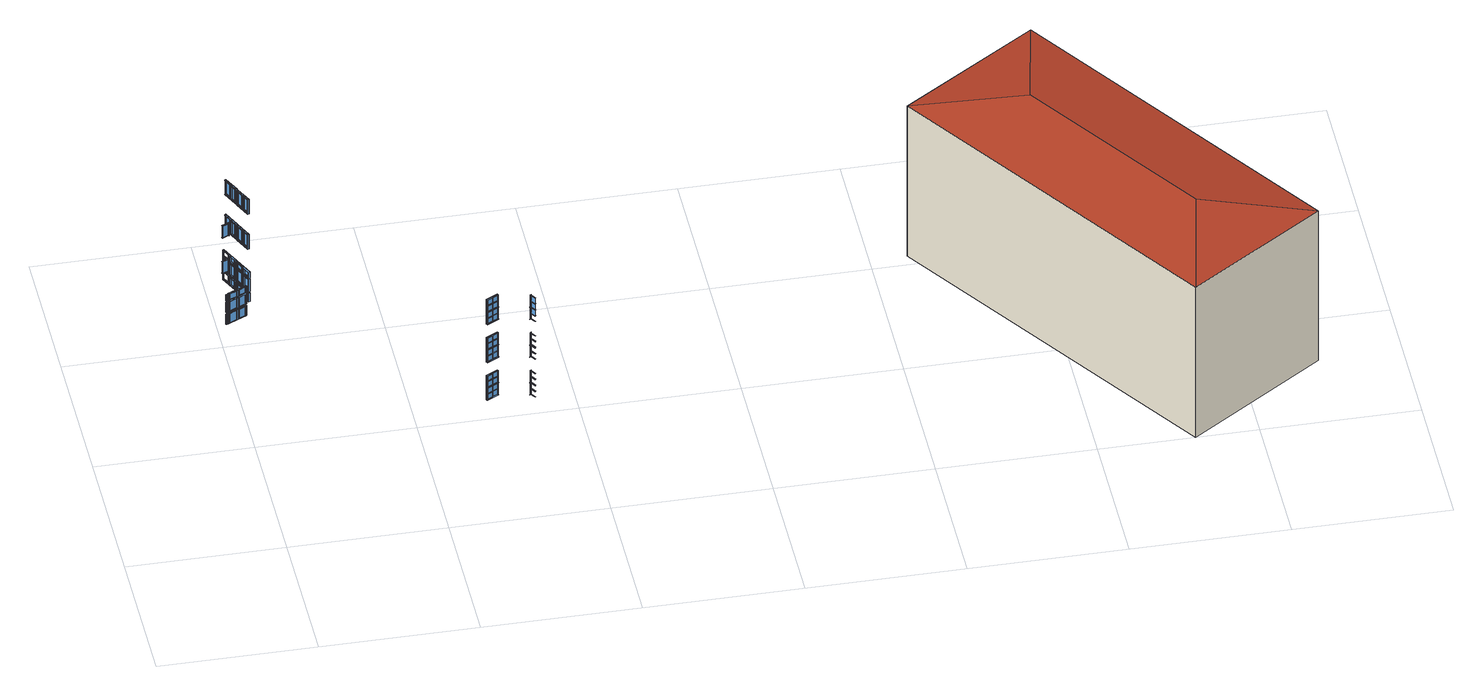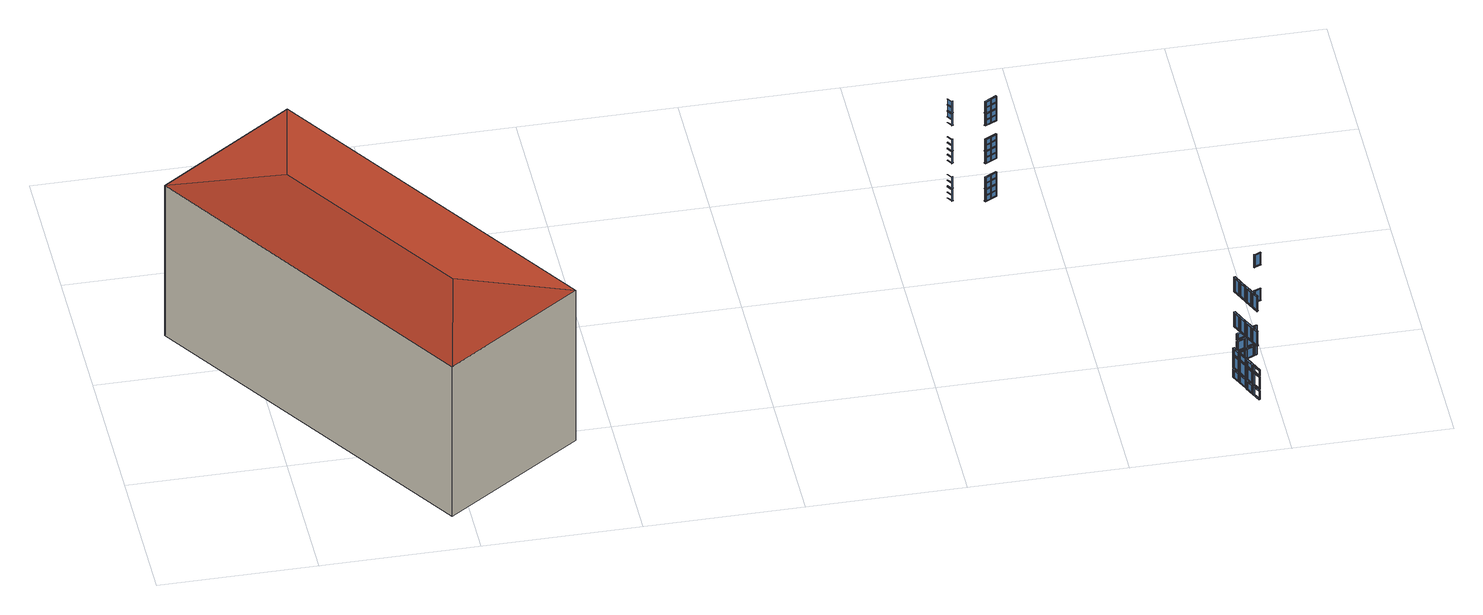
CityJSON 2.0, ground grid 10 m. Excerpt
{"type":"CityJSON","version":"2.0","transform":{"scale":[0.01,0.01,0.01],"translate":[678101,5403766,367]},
"CityObjects":{
"building1":{"type":"Building","attributes":{"dataAvailable":"Sufficient","measuredHeight":16.65},"geometry":[{"type":"MultiSurface","lod":"3","boundaries":[[[0,1,2,3]],[[4,5,6,7]],[[8,9,10,11]],[[12,13,14,15]],[[16,17,18,19]],[[20,21,22,23]],[[19,8,11,16],[24,25,2,1]],[[23,12,15,20],[26,27,6,5]],[[3,2,25,28]],[[7,6,27,29]],[[3,0,30,28]],[[7,4,31,29]],[[32,33,34,35],[3,0,30,28]],[[36,37,38,39],[7,4,31,29]],[[40,34,33,41]],[[42,32,35,43]],[[44,38,37,45]],[[46,36,39,47]],[[48,49,50,51]],[[52,53,54,55]],[[56,57,58,59]],[[60,61,62,63]],[[64,65,66,67]],[[68,69,70,71]],[[72,73,74,75]],[[76,77,78,79]],[[80,81,82,83]],[[19,18,9,8]],[[23,22,13,12]],[[84,85,86,87]],[[88,89,90,91]],[[92,93,94,95]],[[43,35,34,40]],[[47,39,38,44]],[[96,97,98,99]],[[100,101,102,103]],[[104,105,106,107]],[[108,109,110,111]],[[112,113,114,115]],[[116,117,118,119]],[[120,121,122,123]],[[124,125,126,127]],[[128,129,130,131]],[[132,133,134,135]],[[136,137,138,139]],[[107,106,140,141]],[[142,143,105,104]],[[111,110,144,145]],[[146,147,109,108]],[[115,114,148,149]],[[150,151,113,112]],[[142,104,107,141],[152,153,129,130]],[[146,108,111,145],[154,155,133,134]],[[150,112,115,149],[156,157,137,138]],[[131,130,152,158]],[[159,153,129,128]],[[135,134,154,160]],[[161,155,133,132]],[[139,138,156,162]],[[163,157,137,136]],[[158,159,128,131]],[[160,161,132,135]],[[162,163,136,139]],[[164,118,117,165],[159,128,131,158]],[[166,122,121,167],[161,132,135,160]],[[168,126,125,169],[163,136,139,162]],[[170,165,117,116]],[[119,118,164,171]],[[172,167,121,120]],[[123,122,166,173]],[[174,169,125,124]],[[127,126,168,175]],[[158,152,153,159]],[[160,154,155,161]],[[162,156,157,163]],[[140,143,142,141]],[[144,147,146,145]],[[148,151,150,149]],[[171,164,165,170]],[[173,166,167,172]],[[175,168,169,174]],[[176,84,87,177],[105,143,178,179,180,181,140,106]],[[181,178,143,140]],[[182,88,91,183],[109,147,184,185,186,187,144,110]],[[187,184,147,144]],[[188,92,95,189],[113,151,190,191,192,193,148,114]],[[193,190,151,148]],[[85,84,176,194]],[[89,88,182,195]],[[93,92,188,196]],[[197,177,87,86]],[[198,183,91,90]],[[199,189,95,94]],[[194,85,86,197],[200,201,202,170,116,119,171,203]],[[195,89,90,198],[204,205,206,172,120,123,173,207]],[[196,93,94,199],[208,209,210,174,124,127,175,211]],[[203,171,170,202]],[[207,173,172,206]],[[211,175,174,210]],[[178,181,212,213]],[[184,187,214,215]],[[190,193,216,217]],[[202,218,219,203]],[[206,220,221,207]],[[210,222,223,211]],[[224,225,226,227]],[[228,229,230,231]],[[232,233,234,235]],[[212,181,180,236]],[[237,179,178,213]],[[214,187,186,238]],[[239,185,184,215]],[[216,193,192,240]],[[241,191,190,217]],[[236,237,213,212],[242,243,226,225]],[[238,239,215,214],[244,245,230,229]],[[240,241,217,216],[246,247,234,233]],[[227,226,243,248]],[[231,230,245,249]],[[235,234,247,250]],[[219,218,251,252],[227,224,253,248]],[[221,220,254,255],[231,228,256,249]],[[223,222,257,258],[235,232,259,250]],[[227,224,253,248]],[[231,228,256,249]],[[235,232,259,250]],[[201,251,218,202]],[[205,254,220,206]],[[209,257,222,210]],[[203,219,252,200]],[[207,221,255,204]],[[211,223,258,208]],[[236,180,179,237]],[[238,186,185,239]],[[240,192,191,241]],[[200,252,251,201]],[[204,255,254,205]],[[208,258,257,209]],[[177,197,194,176]],[[183,198,195,182]],[[189,199,196,188]],[[260,261,262,263]],[[264,265,266,267]],[[268,269,270,271]],[[272,273,274,275]],[[276,277,278,279]],[[280,281,282,283]],[[284,285,286,287]],[[288,289,290,291]],[[292,293,294,295]],[[296,297,298,299]],[[300,301,302,303],[304,305,262,261,274,273,306,307]],[[308,309,310,311],[312,313,266,265,278,277,314,315]],[[316,317,318,319],[320,321,270,269,282,281,322,323]],[[273,262,305,306]],[[277,266,313,314]],[[281,270,321,322]],[[287,292,295,284],[324,325,326,327]],[[291,296,299,288],[328,329,330,331]],[[262,273,272,263]],[[266,277,276,267]],[[270,281,280,271]],[[285,294,332,333]],[[289,298,334,335]],[[336,337,338,339],[340,332,294,293,286,285,333,341]],[[342,343,344,345],[346,334,298,297,290,289,335,347]],[[306,305,348,349]],[[314,313,350,351]],[[322,321,352,353]],[[294,285,284,295]],[[298,289,288,299]],[[354,326,325,355]],[[356,330,329,357]],[[333,332,358,359]],[[335,334,360,361]],[[362,363,364,365]],[[366,367,368,369]],[[370,371,372,373]],[[374,303,302,375]],[[376,301,300,377]],[[378,311,310,379]],[[380,309,308,381]],[[382,319,318,383]],[[384,317,316,385]],[[386,327,326,354]],[[387,331,330,356]],[[354,386,388,355]],[[356,387,389,357]],[[390,391,392,393],[354,386,388,355]],[[394,395,396,397],[356,387,389,357]],[[398,307,306,349]],[[348,305,304,399]],[[400,315,314,351]],[[350,313,312,401]],[[402,323,322,353]],[[352,321,320,403]],[[404,405,406,407]],[[408,409,410,411]],[[412,413,414,415]],[[416,392,391,417]],[[418,390,393,419]],[[420,396,395,421]],[[422,394,397,423]],[[424,339,338,425]],[[426,345,344,427]],[[428,337,336,429]],[[430,343,342,431]],[[432,341,333,359]],[[358,332,340,433]],[[434,347,335,361]],[[360,334,346,435]],[[348,399,398,349],[405,406,436,437]],[[350,401,400,351],[409,410,438,439]],[[352,403,402,353],[413,414,440,441]],[[442,443,444,445]],[[446,447,448,449]],[[358,433,432,359],[443,444,450,451]],[[360,435,434,361],[447,448,452,453]],[[454,455,456,457]],[[458,459,460,461]],[[462,463,464,465]],[[466,467,468,469]],[[470,471,472,473]],[[474,475,476,477]],[[478,437,405,404]],[[407,406,436,479]],[[480,439,409,408]],[[411,410,438,481]],[[482,441,413,412]],[[415,414,440,483]],[[399,304,307,398]],[[401,312,315,400]],[[403,320,323,402]],[[417,391,390,418]],[[421,395,394,422]],[[457,466,469,454]],[[377,376,375,374],[484,485,454,469,486,487,466,457]],[[461,470,473,458]],[[381,380,379,378],[488,489,458,473,490,491,470,461]],[[465,474,477,462]],[[385,384,383,382],[492,493,462,477,494,495,474,465]],[[433,340,341,432]],[[435,346,347,434]],[[445,444,450,496]],[[449,448,452,497]],[[498,451,443,442]],[[499,453,447,446]],[[500,501,502,503]],[[504,505,506,507]],[[418,500,503,417]],[[422,504,507,421]],[[429,428,425,424],[419,416,417,503,508,509,500,418]],[[431,430,427,426],[423,420,421,507,510,511,504,422]],[[467,512,513,468],[407,479,478,404]],[[471,514,515,472],[411,481,480,408]],[[475,516,517,476],[415,483,482,412]],[[404,407,479,478]],[[408,411,481,480]],[[412,415,483,482]],[[518,519,520,521]],[[522,523,524,525]],[[526,527,528,529]],[[479,436,437,478]],[[481,438,439,480]],[[483,440,441,482]],[[530,531,532,533]],[[534,535,536,537]],[[442,445,496,498]],[[446,449,497,499]],[[496,450,451,498]],[[497,452,453,499]],[[469,468,513,486]],[[487,512,467,466]],[[473,472,515,490]],[[491,514,471,470]],[[477,476,517,494]],[[495,516,475,474]],[[501,538,539,502],[445,496,498,442]],[[505,540,541,506],[449,497,499,446]],[[301,376,375,302]],[[309,380,379,310]],[[317,384,383,318]],[[503,502,539,508]],[[509,538,501,500]],[[507,506,541,510]],[[511,540,505,504]],[[337,428,425,338]],[[343,430,427,344]],[[542,543,544,545]],[[546,547,548,549]],[[550,551,552,553]],[[554,555,556,557]],[[558,559,560,561]],[[521,520,562,563]],[[564,565,519,518]],[[525,524,566,567]],[[568,569,523,522]],[[529,528,570,571]],[[572,573,527,526]],[[533,532,574,575]],[[576,577,531,530]],[[537,536,578,579]],[[580,581,535,534]],[[486,513,512,487]],[[490,515,514,491]],[[494,517,516,495]],[[518,521,563,564],[582,583,584,585]],[[522,525,567,568],[586,587,588,589]],[[526,529,571,572],[590,591,592,593]],[[530,533,575,576],[594,595,596,597]],[[534,537,579,580],[598,599,600,601]],[[508,539,538,509]],[[510,541,540,511]],[[557,602,603,554],[604,605,574,532,531,577,606,607]],[[561,608,609,558],[610,611,578,536,535,581,612,613]],[[577,574,605,606]],[[581,578,611,612]],[[565,562,614,615]],[[569,566,616,617]],[[573,570,618,619]],[[545,620,621,542],[622,614,562,520,519,565,615,623]],[[549,624,625,546],[626,616,566,524,523,569,617,627]],[[553,628,629,550],[630,618,570,528,527,573,619,631]],[[574,577,576,575]],[[578,581,580,579]],[[632,633,634,635]],[[636,637,638,639]],[[640,641,642,643]],[[644,584,583,645]],[[646,588,587,647]],[[648,592,591,649]],[[650,596,595,651]],[[652,600,599,653]],[[562,565,564,563]],[[566,569,568,567]],[[570,573,572,571]],[[654,655,656,657]],[[658,659,660,661]],[[606,605,662,663]],[[612,611,664,665]],[[615,614,666,667]],[[617,616,668,669]],[[619,618,670,671]],[[644,672,673,645]],[[646,674,675,647]],[[648,676,677,649]],[[678,679,634,633],[644,672,673,645]],[[680,681,638,637],[646,674,675,647]],[[682,683,642,641],[648,676,677,649]],[[650,684,685,651]],[[652,686,687,653]],[[684,597,596,650]],[[686,601,600,652]],[[688,689,656,655],[650,684,685,651]],[[690,691,660,659],[652,686,687,653]],[[672,585,584,644]],[[674,589,588,646]],[[676,593,592,648]],[[635,634,679,692]],[[639,638,681,693]],[[643,642,683,694]],[[695,678,633,632]],[[696,680,637,636]],[[697,682,641,640]],[[657,656,689,698]],[[699,688,655,654]],[[661,660,691,700]],[[701,690,659,658]],[[555,554,603,702]],[[703,602,557,556]],[[559,558,609,704]],[[705,608,561,560]],[[706,607,606,663]],[[707,613,612,665]],[[662,605,604,708]],[[664,611,610,709]],[[543,542,621,710]],[[711,620,545,544]],[[547,546,625,712]],[[713,624,549,548]],[[551,550,629,714]],[[715,628,553,552]],[[666,614,622,716]],[[668,616,626,717]],[[670,618,630,718]],[[719,623,615,667]],[[720,627,617,669]],[[721,631,619,671]],[[722,723,724,725]],[[726,727,728,729]],[[662,708,706,663],[723,724,730,731]],[[664,709,707,665],[727,728,732,733]],[[734,735,736,737]],[[738,739,740,741]],[[742,743,744,745]],[[666,716,719,667],[735,736,746,747]],[[668,717,720,669],[739,740,748,749]],[[670,718,721,671],[743,744,750,751]],[[698,689,688,699]],[[700,691,690,701]],[[708,604,607,706]],[[709,610,613,707]],[[692,679,678,695]],[[693,681,680,696]],[[694,683,682,697]],[[752,731,723,722]],[[753,733,727,726]],[[725,724,730,754]],[[729,728,732,755]],[[756,757,758,759]],[[760,761,762,763]],[[764,765,766,767]],[[768,769,770,771]],[[772,773,774,775]],[[776,747,735,734]],[[737,736,746,777]],[[778,749,739,738]],[[741,740,748,779]],[[780,751,743,742]],[[745,744,750,781]],[[716,622,623,719]],[[717,626,627,720]],[[718,630,631,721]],[[699,756,759,698]],[[701,760,763,700]],[[556,703,702,555],[654,657,698,759,782,783,756,699]],[[560,705,704,559],[658,661,700,763,784,785,760,701]],[[695,764,767,692]],[[544,711,710,543],[632,635,692,767,786,787,764,695]],[[696,768,771,693]],[[548,713,712,547],[636,639,693,771,788,789,768,696]],[[697,772,775,694]],[[552,715,714,551],[640,643,694,775,790,791,772,697]],[[757,792,793,758],[725,754,752,722]],[[761,794,795,762],[729,755,753,726]],[[722,725,754,752]],[[726,729,755,753]],[[754,730,731,752]],[[755,732,733,753]],[[734,737,777,776]],[[738,741,779,778]],[[742,745,781,780]],[[765,796,797,766],[737,777,776,734]],[[769,798,799,770],[741,779,778,738]],[[773,800,801,774],[745,781,780,742]],[[759,758,793,782]],[[783,792,757,756]],[[763,762,795,784]],[[785,794,761,760]],[[777,746,747,776]],[[779,748,749,778]],[[781,750,751,780]],[[602,703,702,603]],[[608,705,704,609]],[[787,796,765,764]],[[789,798,769,768]],[[791,800,773,772]],[[767,766,797,786]],[[771,770,799,788]],[[775,774,801,790]],[[620,711,710,621]],[[624,713,712,625]],[[628,715,714,629]],[[782,793,792,783]],[[784,795,794,785]],[[786,797,796,787]],[[788,799,798,789]],[[790,801,800,791]]],"semantics":{"surfaces":[{"type":"Window","frameKlumMaterialClass":"Wood","frameKlumMaterialIndex":"L101","frameMaterialUncertainty":"0.5","paneMaterialClass":"Glass","_cityeditor_layer":"Unclassified.LoD3"},{"type":"Window","frameKlumMaterialClass":"Wood","frameKlumMaterialIndex":"L001","paneMaterialClass":"Glass"},{"type":"Window","frameKlumMaterialClass":"Wood","frameKlumMaterialIndex":"L101","frameMaterialUncertainty":"0.5","paneMaterialClass":"Glass"}],"values":[0,0,0,0,0,0,0,0,0,0,0,0,0,0,0,0,0,0,1,1,1,1,1,1,1,1,1,0,0,1,1,1,0,0,0,0,1,1,1,1,1,1,1,1,1,1,1,1,1,1,1,1,1,1,1,1,1,1,1,1,1,1,1,1,1,1,1,1,1,1,1,1,1,1,1,1,1,1,1,1,1,1,1,1,1,1,1,1,1,1,1,1,1,1,1,1,1,1,1,1,1,1,1,1,1,1,1,1,1,1,1,1,1,1,1,1,1,1,1,1,1,1,1,1,1,1,1,1,1,1,1,1,1,1,1,1,1,1,1,1,1,1,1,1,1,1,1,2,2,2,2,1,1,1,1,1,1,2,2,1,1,1,2,2,2,2,1,1,1,2,2,2,2,2,2,1,1,1,1,1,1,1,1,1,2,2,2,2,2,2,1,1,1,1,1,1,1,1,1,2,2,2,2,2,2,2,2,2,2,2,2,1,1,1,2,2,2,2,1,1,1,1,1,1,1,1,1,1,1,1,1,1,1,2,2,1,1,1,1,1,1,2,2,2,2,2,2,2,2,2,2,2,2,1,1,1,1,1,1,1,1,1,1,1,1,2,2,2,2,2,2,1,1,1,1,1,1,2,2,1,1,1,2,2,2,2,2,2,1,1,1,2,2,1,1,1,1,1,1,2,2,2,2,1,1,1,1,1,1,2,2,2,2,2,2,2,2,1,1,1,1,1,1,2,2,1,1,1,1,1,1,2,2,1,1,1,2,2,2,2,1,1,1,1,1,1,1,1,1,2,2,2,2,2,2,1,1,1,1,1,1,1,1,1,2,2,2,2,2,2,2,2,2,2,2,2,1,1,1,1,1,1,1,1,1,1,1,1,2,2,2,2,1,1,1,1,1,1,2,2,2,2,1,1,1,2,2,2,2,2,2,1,1,1,1,1,1,1,1,1,1,1,1,2,2,2,2,1,1,1,1,1,1,2,2,2,2,2,2,1,1,1,1,1,1,2,2,2,2,1,1,1,2,2,1,1,1,1,1,1,1,1,1,2,2,1,1,1]}}]},
"building2":{"type":"Building","attributes":{"measuredHeight":15.88},"geometry":[{"type":"MultiSurface","lod":"3","boundaries":[[[802,803,804,805,806]],[[807,808,802,806,809]],[[810,811,812,813,814]],[[815,816,810,814,817]],[[818,819,820,821,822]],[[823,824,818,822,825]],[[808,807,826,827]],[[803,802,828,829]],[[816,815,830,831]],[[811,810,832,833]],[[824,823,834,835]],[[819,818,836,837]],[[838,839,840,841]],[[842,843,844,845]],[[846,847,848,849]],[[850,851,852,853]],[[854,855,856,857]],[[858,859,860,861]],[[862,863,864,865]],[[866,867,868,869]],[[870,871,872,873]],[[874,875,876,877]],[[878,879,880,881]],[[882,883,884,885]],[[851,840,886,887]],[[843,848,888,889]],[[867,856,890,891]],[[859,864,892,893]],[[883,872,894,895]],[[875,880,896,897]],[[888,848,847,898]],[[886,840,839,899]],[[900,844,843,889]],[[901,852,851,887]],[[892,864,863,902]],[[890,856,855,903]],[[904,860,859,893]],[[905,868,867,891]],[[896,880,879,906]],[[894,872,871,907]],[[908,876,875,897]],[[909,884,883,895]],[[841,840,910,911]],[[849,848,912,913]],[[853,852,914,915]],[[845,844,916,917]],[[857,856,918,919]],[[865,864,920,921]],[[869,868,922,923]],[[861,860,924,925]],[[873,872,926,927]],[[881,880,928,929]],[[885,884,930,931]],[[877,876,932,933]],[[934,935,839,838]],[[936,937,843,842]],[[938,939,847,846]],[[940,941,851,850]],[[942,943,855,854]],[[944,945,859,858]],[[946,947,863,862]],[[948,949,867,866]],[[950,951,871,870]],[[952,953,875,874]],[[954,955,879,878]],[[956,957,883,882]],[[852,851,941,914]],[[840,839,935,910]],[[844,843,937,916]],[[843,848,912,937]],[[848,847,939,912]],[[851,840,910,941]],[[868,867,949,922]],[[856,855,943,918]],[[860,859,945,924]],[[859,864,920,945]],[[864,863,947,920]],[[867,856,918,949]],[[884,883,957,930]],[[872,871,951,926]],[[876,875,953,932]],[[875,880,928,953]],[[880,879,955,928]],[[883,872,926,957]],[[958,914,852,901]],[[959,910,840,886]],[[960,916,844,900]],[[961,912,848,888]],[[899,839,935,962]],[[889,843,937,963]],[[887,851,941,964]],[[898,847,939,965]],[[966,922,868,905]],[[967,918,856,890]],[[968,924,860,904]],[[969,920,864,892]],[[903,855,943,970]],[[893,859,945,971]],[[891,867,949,972]],[[902,863,947,973]],[[974,930,884,909]],[[975,926,872,894]],[[976,932,876,908]],[[977,928,880,896]],[[907,871,951,978]],[[897,875,953,979]],[[895,883,957,980]],[[906,879,955,981]],[[917,916,937,936]],[[913,912,939,938]],[[915,914,941,940]],[[911,910,935,934]],[[925,924,945,944]],[[921,920,947,946]],[[923,922,949,948]],[[919,918,943,942]],[[933,932,953,952]],[[929,928,955,954]],[[931,930,957,956]],[[927,926,951,950]],[[806,805,982,983],[846,849,913,938],[917,936,842,845],[984,985,986,987],[988,989,990,991]],[[809,806,983,992],[838,841,911,934],[915,940,850,853],[993,994,995,996],[997,998,999,1000]],[[814,813,1001,1002],[862,865,921,946],[925,944,858,861],[1003,1004,1005,1006],[1007,1008,1009,1010]],[[817,814,1002,1011],[854,857,919,942],[923,948,866,869],[1012,1013,1014,1015],[1016,1017,1018,1019]],[[822,821,1020,1021],[878,881,929,954],[933,952,874,877],[1022,1023,1024,1025],[1026,1027,1028,1029]],[[825,822,1021,1030],[870,873,927,950],[931,956,882,885],[1031,1032,1033,1034],[1035,1036,1037,1038]],[[964,941,914,958]],[[962,935,910,959]],[[963,937,916,960]],[[965,939,912,961]],[[972,949,922,966]],[[970,943,918,967]],[[971,945,924,968]],[[973,947,920,969]],[[980,957,930,974]],[[978,951,926,975]],[[979,953,932,976]],[[981,955,928,977]],[[935,1039,1040,910]],[[1041,1042,937,912]],[[914,941,1043,1044]],[[1040,1043,941,910]],[[804,1045,982,805]],[[916,937,1042,1046]],[[802,1047,983,806]],[[1048,807,809,992]],[[939,1049,1041,912]],[[943,1050,1051,918]],[[1052,1053,945,920]],[[922,949,1054,1055]],[[1051,1054,949,918]],[[812,1056,1001,813]],[[924,945,1053,1057]],[[810,1058,1002,814]],[[1059,815,817,1011]],[[947,1060,1052,920]],[[951,1061,1062,926]],[[1063,1064,953,928]],[[930,957,1065,1066]],[[1062,1065,957,926]],[[820,1067,1020,821]],[[932,953,1064,1068]],[[818,1069,1021,822]],[[1070,823,825,1030]],[[955,1071,1063,928]],[[935,1039,1072,962]],[[941,1043,1073,964]],[[1044,914,958,1074]],[[937,1042,1075,963]],[[1046,916,960,1076]],[[939,1049,1077,965]],[[1041,912,961,1078]],[[1040,910,959,1079]],[[943,1050,1080,970]],[[949,1054,1081,972]],[[1055,922,966,1082]],[[945,1053,1083,971]],[[1057,924,968,1084]],[[947,1060,1085,973]],[[1052,920,969,1086]],[[1051,918,967,1087]],[[951,1061,1088,978]],[[957,1065,1089,980]],[[1066,930,974,1090]],[[953,1064,1091,979]],[[1068,932,976,1092]],[[955,1071,1093,981]],[[1063,928,977,1094]],[[1062,926,975,1095]],[[995,1043,1044,996]],[[997,1039,1040,998]],[[988,1049,1041,989]],[[986,1042,1046,987]],[[1014,1054,1055,1015]],[[1016,1050,1051,1017]],[[1007,1060,1052,1008]],[[1005,1053,1057,1006]],[[1033,1065,1066,1034]],[[1035,1061,1062,1036]],[[1026,1071,1063,1027]],[[1024,1064,1068,1025]],[[804,803,900,889,888,898,965,1077,1096,1097,1098,1099,1100,1045]],[[802,808,901,887,886,899,962,1072,1101,1102,1103,1104,1105,1047]],[[812,811,904,893,892,902,973,1085,1106,1107,1108,1109,1110,1056]],[[810,816,905,891,890,903,970,1080,1111,1112,1113,1114,1115,1058]],[[820,819,908,897,896,906,981,1093,1116,1117,1118,1119,1120,1067]],[[818,824,909,895,894,907,978,1088,1121,1122,1123,1124,1125,1069]],[[1103,1102,1079,959,886,887,964,1073]],[[1098,1097,1078,961,888,889,963,1075]],[[1113,1112,1087,967,890,891,972,1081]],[[1108,1107,1086,969,892,893,971,1083]],[[1123,1122,1095,975,894,895,980,1089]],[[1118,1117,1094,977,896,897,979,1091]],[[965,961,1078,1077]],[[962,959,1079,1072]],[[1076,1075,963,960]],[[1074,1073,964,958]],[[973,969,1086,1085]],[[970,967,1087,1080]],[[1084,1083,971,968]],[[1082,1081,972,966]],[[981,977,1094,1093]],[[978,975,1095,1088]],[[1092,1091,979,976]],[[1090,1089,980,974]],[[827,808,901,958,1074,1104,1105,1126]],[[829,803,900,960,1076,1099,1100,1127]],[[831,816,905,966,1082,1114,1115,1128]],[[833,811,904,968,1084,1109,1110,1129]],[[835,824,909,974,1090,1124,1125,1130]],[[837,819,908,976,1092,1119,1120,1131]],[[807,826,1132,1048]],[[802,828,1133,1047]],[[815,830,1134,1059]],[[810,832,1135,1058]],[[823,834,1136,1070]],[[818,836,1137,1069]],[[1079,1040,1039,1072]],[[1074,1044,1043,1073]],[[1076,1046,1042,1075]],[[1078,1041,1049,1077]],[[1087,1051,1050,1080]],[[1082,1055,1054,1081]],[[1084,1057,1053,1083]],[[1086,1052,1060,1085]],[[1095,1062,1061,1088]],[[1090,1066,1065,1089]],[[1092,1068,1064,1091]],[[1094,1063,1071,1093]],[[826,827,1126,1132]],[[828,829,1127,1133]],[[830,831,1128,1134]],[[832,833,1129,1135]],[[834,835,1130,1136]],[[836,837,1131,1137]],[[994,1138,1043,995]],[[1000,1139,1039,997]],[[991,1140,1049,988]],[[985,1141,1042,986]],[[1013,1142,1054,1014]],[[1019,1143,1050,1016]],[[1010,1144,1060,1007]],[[1004,1145,1053,1005]],[[1032,1146,1065,1033]],[[1038,1147,1061,1035]],[[1029,1148,1071,1026]],[[1023,1149,1064,1024]],[[998,1040,1150,999]],[[996,1044,1151,993]],[[987,1046,1152,984]],[[989,1041,1153,990]],[[1017,1051,1154,1018]],[[1015,1055,1155,1012]],[[1006,1057,1156,1003]],[[1008,1052,1157,1009]],[[1036,1062,1158,1037]],[[1034,1066,1159,1031]],[[1025,1068,1160,1022]],[[1027,1063,1161,1028]],[[1139,1150,1040,1039]],[[1150,1138,1043,1040]],[[1153,1141,1042,1041]],[[1140,1153,1041,1049]],[[1141,1152,1046,1042]],[[1138,1151,1044,1043]],[[1143,1154,1051,1050]],[[1154,1142,1054,1051]],[[1157,1145,1053,1052]],[[1144,1157,1052,1060]],[[1145,1156,1057,1053]],[[1142,1155,1055,1054]],[[1147,1158,1062,1061]],[[1158,1146,1065,1062]],[[1161,1149,1064,1063]],[[1148,1161,1063,1071]],[[1149,1160,1068,1064]],[[1146,1159,1066,1065]],[[1104,1151,1044,1074]],[[1073,1043,1138,1103]],[[1072,1039,1139,1101]],[[1102,1150,1040,1079]],[[1077,1049,1140,1096]],[[1075,1042,1141,1098]],[[1097,1153,1041,1078]],[[1099,1152,1046,1076]],[[1114,1155,1055,1082]],[[1081,1054,1142,1113]],[[1080,1050,1143,1111]],[[1112,1154,1051,1087]],[[1085,1060,1144,1106]],[[1083,1053,1145,1108]],[[1107,1157,1052,1086]],[[1109,1156,1057,1084]],[[1124,1159,1066,1090]],[[1089,1065,1146,1123]],[[1088,1061,1147,1121]],[[1122,1158,1062,1095]],[[1093,1071,1148,1116]],[[1091,1064,1149,1118]],[[1117,1161,1063,1094]],[[1119,1160,1068,1092]],[[993,1151,1138,994]],[[999,1150,1139,1000]],[[990,1153,1140,991]],[[984,1152,1141,985]],[[1012,1155,1142,1013]],[[1018,1154,1143,1019]],[[1009,1157,1144,1010]],[[1003,1156,1145,1004]],[[1031,1159,1146,1032]],[[1037,1158,1147,1038]],[[1028,1161,1148,1029]],[[1022,1160,1149,1023]],[[1101,1139,1150,1102]],[[1150,1138,1103,1102]],[[1103,1138,1151,1104]],[[1098,1141,1152,1099]],[[1096,1140,1153,1097]],[[1153,1141,1098,1097]],[[1111,1143,1154,1112]],[[1154,1142,1113,1112]],[[1113,1142,1155,1114]],[[1108,1145,1156,1109]],[[1106,1144,1157,1107]],[[1157,1145,1108,1107]],[[1121,1147,1158,1122]],[[1158,1146,1123,1122]],[[1123,1146,1159,1124]],[[1118,1149,1160,1119]],[[1116,1148,1161,1117]],[[1161,1149,1118,1117]],[[1047,1105,1126,1132,1048,992,983]],[[1045,1100,1127,1133,1047,983,982]],[[1058,1115,1128,1134,1059,1011,1002]],[[1056,1110,1129,1135,1058,1002,1001]],[[1069,1125,1130,1136,1070,1030,1021]],[[1067,1120,1131,1137,1069,1021,1020]],[[1162,1163,1164,1165]],[[1166,1167,1168,1169]],[[1170,1171,1172,1173]],[[1174,1175,1176,1177]],[[1178,1179,1180,1181]],[[1182,1183,1184,1185]],[[1186,1187,1188,1189]],[[1190,1191,1192,1193]],[[1188,1187,1194,1195]],[[1196,1191,1190,1197]],[[1198,1199,1196,1197]],[[1200,1201,1186,1189]],[[1202,1203,1204,1205]],[[1206,1207,1208,1209]],[[1204,1203,1210,1211]],[[1212,1207,1206,1213]],[[1214,1215,1212,1213]],[[1216,1217,1202,1205]],[[1218,1219,1220,1221]],[[1222,1223,1224,1225]],[[1220,1219,1226,1227]],[[1228,1223,1222,1229]],[[1230,1231,1228,1229]],[[1232,1233,1218,1221]],[[1167,1166,1234,1235,1236]],[[1163,1162,1167,1236,1237]],[[1175,1174,1238,1239,1240]],[[1171,1170,1175,1240,1241]],[[1183,1182,1242,1243,1244]],[[1179,1178,1183,1244,1245]],[[1246,1194,1187,1247]],[[1248,1196,1199,1249]],[[1250,1192,1191,1251]],[[1252,1186,1201,1253]],[[1254,1210,1203,1255]],[[1256,1212,1215,1257]],[[1258,1208,1207,1259]],[[1260,1202,1217,1261]],[[1262,1226,1219,1263]],[[1264,1228,1231,1265]],[[1266,1224,1223,1267]],[[1268,1218,1233,1269]],[[1219,1226,1270,1271]],[[1231,1228,1272,1273]],[[1228,1223,1274,1272]],[[1223,1224,1275,1274]],[[1218,1219,1271,1276]],[[1247,1187,1277,1278]],[[1251,1191,1279,1280]],[[1253,1201,1281,1282]],[[1249,1199,1283,1284]],[[1255,1203,1285,1286]],[[1259,1207,1287,1288]],[[1261,1217,1289,1290]],[[1257,1215,1291,1292]],[[1263,1219,1271,1293]],[[1267,1223,1274,1294]],[[1269,1233,1295,1296]],[[1265,1231,1273,1297]],[[1298,1299,1194,1246]],[[1300,1301,1196,1248]],[[1302,1303,1192,1250]],[[1304,1305,1186,1252]],[[1306,1307,1210,1254]],[[1308,1309,1212,1256]],[[1310,1311,1208,1258]],[[1312,1313,1202,1260]],[[1314,1270,1226,1262]],[[1315,1272,1228,1264]],[[1316,1275,1224,1266]],[[1317,1276,1218,1268]]],"semantics":{"surfaces":[{"type":"Window","frameKlumMaterialClass":"Wood","frameKlumMaterialIndex":"L101","frameMaterialUncertainty":"0.3","paneMaterialClass":"Glass"},{"type":"Window","frameKlumMaterialClass":"Wood","frameKlumMaterialIndex":"L101","frameMaterialUncertainty":"0.3","paneMaterialClass":"Glass","_cityeditor_layer":"Unclassified.LoD3"}],"values":[0,0,0,0,0,0,0,0,0,0,0,0,0,0,0,0,0,0,0,0,0,0,0,0,0,0,0,0,0,0,0,0,0,0,0,0,0,0,0,0,0,0,0,0,0,0,0,0,0,0,0,0,0,0,0,0,0,0,0,0,0,0,0,0,0,0,0,0,0,0,0,0,0,0,0,0,0,0,0,0,0,0,0,0,0,0,0,0,0,0,0,0,0,0,0,0,0,0,0,0,0,0,0,0,0,0,0,0,0,0,0,0,0,0,0,0,0,0,0,0,0,0,0,0,0,0,0,0,0,0,0,0,0,0,0,0,0,0,0,0,0,0,0,0,0,0,0,0,0,0,0,0,0,0,0,0,0,0,0,0,0,0,0,0,0,0,0,0,0,0,0,0,0,0,0,0,0,0,0,0,0,0,0,0,0,0,0,0,0,0,0,0,0,0,0,0,0,0,0,0,0,0,0,0,0,0,0,0,0,0,0,0,0,0,0,0,0,0,0,0,0,0,0,0,0,0,0,0,0,0,0,0,0,0,0,0,0,0,0,0,0,0,0,0,0,0,0,0,0,0,0,0,0,0,0,0,0,0,0,0,0,0,0,0,0,0,0,0,0,0,0,0,0,0,0,0,0,0,0,0,0,0,0,0,0,0,0,0,0,0,0,0,0,0,0,0,0,0,0,0,0,0,0,0,0,0,0,0,0,0,0,0,0,0,0,0,0,0,0,0,0,0,0,0,0,0,0,0,0,0,0,0,0,0,0,0,0,0,0,0,0,0,0,0,0,0,0,0,0,0,0,0,0,0,0,0,0,1,1,1,1,1,1,1,1,1,1,1,1,1,1,1,1,1,1,1,1,1,1,1,1,1,1,1,1,1,1,1,1,1,1,1,1,1,1,1,1,1,1,1,1,1,1,1,1,1,1,1,1,1,1,1,1,1,1,1,1,1,1,1,1,1,1,1,1,1,1,1]}}]},
"building3":{"type":"Building","attributes":{"dataAvailable":"NotSufficient","measuredHeight":12.39},"geometry":[{"type":"MultiSurface","lod":"3","boundaries":[[[1318,1319,1320,1321]],[[1322,1320,1319,1323]],[[1320,1322,1321]],[[1319,1318,1323]],[[1324,1325,1323,1318]],[[1326,1327,1321,1322]],[[1325,1326,1322,1323]],[[1327,1324,1318,1321]],[[1325,1324,1327,1326]]],"semantics":{"surfaces":[{"type":"RoofSurface"},{"type":"WallSurface"},{"type":"GroundSurface"}],"values":[0,0,0,0,1,1,1,1,2]}}]}
},
"vertices":[
[25,2121,845],[23,2126,845],[23,2126,762],[25,2121,762],[25,2121,571],[23,2126,571],[23,2126,488],[25,2121,488],[58,2143,849],[57,2145,849],[16,2126,849],[17,2123,849],[58,2143,575],[57,2145,575],[16,2126,575],[17,2123,575],[17,2123,758],[16,2126,758],[57,2145,758],[58,2143,758],[17,2123,484],[16,2126,484],[57,2145,484],[58,2143,484],[53,2140,845],[53,2140,762],[53,2140,571],[53,2140,488],[55,2136,762],[55,2136,488],[55,2136,845],[55,2136,571],[20,2119,849],[20,2119,758],[60,2138,758],[60,2138,849],[20,2119,575],[20,2119,484],[60,2138,484],[60,2138,575],[61,2136,758],[21,2117,758],[21,2117,849],[61,2136,849],[61,2136,484],[21,2117,484],[21,2117,575],[61,2136,575],[43,2136,173],[42,2138,173],[42,2138,245],[43,2136,245],[43,2136,262],[42,2138,262],[42,2138,304],[43,2136,304],[43,2136,82],[42,2138,82],[42,2138,155],[43,2136,155],[46,2129,245],[45,2131,245],[45,2131,173],[46,2129,173],[46,2129,304],[45,2131,304],[45,2131,262],[46,2129,262],[46,2129,155],[45,2131,155],[45,2131,82],[46,2129,82],[47,2140,170],[51,2131,170],[51,2131,248],[47,2140,248],[47,2140,260],[51,2131,260],[51,2131,305],[47,2140,305],[47,2140,80],[51,2131,80],[51,2131,157],[47,2140,157],[57,2145,248],[62,2136,248],[62,2136,170],[57,2145,170],[57,2145,157],[62,2136,157],[62,2136,80],[57,2145,80],[57,2145,306],[62,2136,306],[62,2136,260],[57,2145,260],[61,2147,755],[65,2138,755],[65,2138,852],[61,2147,852],[61,2147,481],[65,2138,481],[65,2138,578],[61,2147,578],[63,2145,245],[62,2148,245],[62,2148,173],[63,2145,173],[63,2145,155],[62,2148,155],[62,2148,82],[63,2145,82],[63,2145,304],[62,2148,304],[62,2148,262],[63,2145,262],[67,2138,173],[66,2141,173],[66,2141,245],[67,2138,245],[67,2138,82],[66,2141,82],[66,2141,155],[67,2138,155],[67,2138,262],[66,2141,262],[66,2141,304],[67,2138,304],[72,2144,176],[70,2149,176],[70,2149,242],[72,2144,242],[72,2144,85],[70,2149,85],[70,2149,151],[72,2144,151],[72,2144,263],[70,2149,263],[70,2149,302],[72,2144,302],[115,2173,173],[116,2171,173],[116,2171,245],[115,2173,245],[115,2173,82],[116,2171,82],[116,2171,155],[115,2173,155],[115,2173,262],[116,2171,262],[116,2171,304],[115,2173,304],[109,2167,242],[109,2167,176],[109,2167,151],[109,2167,85],[109,2167,302],[109,2167,263],[112,2163,242],[112,2163,176],[112,2163,151],[112,2163,85],[112,2163,302],[112,2163,263],[118,2166,245],[118,2166,173],[118,2166,155],[118,2166,82],[118,2166,304],[118,2166,262],[120,2164,173],[120,2164,245],[120,2164,82],[120,2164,155],[120,2164,262],[120,2164,304],[180,2204,248],[180,2204,170],[122,2176,245],[175,2201,245],[175,2201,173],[122,2176,173],[180,2204,157],[180,2204,80],[122,2176,155],[175,2201,155],[175,2201,82],[122,2176,82],[180,2204,306],[180,2204,260],[122,2176,304],[175,2201,304],[175,2201,262],[122,2176,262],[184,2195,248],[184,2195,157],[184,2195,306],[184,2195,170],[184,2195,80],[184,2195,260],[179,2192,245],[179,2192,173],[126,2167,173],[126,2167,245],[179,2192,155],[179,2192,82],[126,2167,82],[126,2167,155],[179,2192,304],[179,2192,262],[126,2167,262],[126,2167,304],[123,2174,173],[123,2174,245],[123,2174,82],[123,2174,155],[123,2174,262],[123,2174,304],[125,2169,173],[125,2169,245],[125,2169,82],[125,2169,155],[125,2169,262],[125,2169,304],[132,2173,242],[130,2177,242],[130,2177,176],[132,2173,176],[132,2173,151],[130,2177,151],[130,2177,85],[132,2173,85],[132,2173,302],[130,2177,302],[130,2177,263],[132,2173,263],[176,2199,173],[176,2199,245],[176,2199,82],[176,2199,155],[176,2199,262],[176,2199,304],[169,2196,242],[169,2196,176],[169,2196,151],[169,2196,85],[169,2196,302],[169,2196,263],[171,2191,176],[171,2191,85],[171,2191,263],[178,2195,173],[178,2195,245],[171,2191,242],[178,2195,82],[178,2195,155],[171,2191,151],[178,2195,262],[178,2195,304],[171,2191,302],[114,2568,250],[111,2567,250],[135,2516,250],[137,2517,250],[114,2568,143],[111,2567,143],[135,2516,143],[137,2517,143],[114,2568,304],[111,2567,304],[135,2516,304],[137,2517,304],[137,2517,159],[135,2516,159],[111,2567,159],[114,2568,159],[137,2517,83],[135,2516,83],[111,2567,83],[114,2568,83],[137,2517,261],[135,2516,261],[111,2567,261],[114,2568,261],[142,2505,481],[140,2504,481],[119,2550,481],[122,2551,481],[142,2505,749],[140,2504,749],[119,2550,749],[122,2551,749],[122,2551,586],[119,2550,586],[140,2504,586],[142,2505,586],[122,2551,854],[119,2550,854],[140,2504,854],[142,2505,854],[109,2572,253],[164,2452,253],[164,2452,156],[109,2572,156],[161,2457,250],[138,2509,250],[138,2509,159],[161,2457,159],[109,2572,145],[164,2452,145],[164,2452,81],[109,2572,81],[161,2457,143],[138,2509,143],[138,2509,83],[161,2457,83],[109,2572,305],[164,2452,305],[164,2452,260],[109,2572,260],[161,2457,304],[138,2509,304],[138,2509,261],[161,2457,261],[124,2545,581],[124,2545,485],[140,2511,485],[140,2511,581],[124,2545,849],[124,2545,753],[140,2511,753],[140,2511,849],[143,2498,586],[143,2498,481],[143,2498,854],[143,2498,749],[117,2554,589],[166,2447,589],[166,2447,477],[117,2554,477],[164,2452,586],[164,2452,481],[117,2554,857],[166,2447,857],[166,2447,745],[117,2554,745],[164,2452,854],[164,2452,749],[140,2510,250],[140,2510,159],[140,2510,143],[140,2510,83],[140,2510,304],[140,2510,261],[144,2513,485],[129,2547,485],[144,2513,753],[129,2547,753],[145,2499,586],[145,2499,481],[145,2499,854],[145,2499,749],[139,2525,246],[134,2523,246],[134,2523,163],[139,2525,163],[139,2525,140],[134,2523,140],[134,2523,86],[139,2525,86],[139,2525,302],[134,2523,302],[134,2523,263],[139,2525,263],[118,2577,156],[173,2456,156],[173,2456,253],[118,2577,253],[118,2577,81],[173,2456,81],[173,2456,145],[118,2577,145],[118,2577,260],[173,2456,260],[173,2456,305],[118,2577,305],[144,2513,581],[144,2513,849],[129,2547,581],[129,2547,849],[147,2507,586],[147,2507,481],[126,2553,481],[126,2553,586],[147,2507,854],[147,2507,749],[126,2553,749],[126,2553,854],[164,2458,159],[164,2458,250],[164,2458,83],[164,2458,143],[164,2458,261],[164,2458,304],[148,2505,246],[143,2503,246],[143,2503,163],[148,2505,163],[148,2505,140],[143,2503,140],[143,2503,86],[148,2505,86],[148,2505,302],[143,2503,302],[143,2503,263],[148,2505,263],[128,2554,481],[149,2508,481],[149,2508,586],[128,2554,586],[128,2554,749],[149,2508,749],[149,2508,854],[128,2554,854],[126,2558,477],[175,2452,477],[126,2558,745],[175,2452,745],[175,2452,589],[126,2558,589],[175,2452,857],[126,2558,857],[166,2453,481],[166,2453,586],[166,2453,749],[166,2453,854],[161,2465,163],[161,2465,246],[161,2465,86],[161,2465,140],[161,2465,263],[161,2465,302],[152,2495,581],[148,2493,581],[148,2493,485],[152,2495,485],[152,2495,849],[148,2493,849],[148,2493,753],[152,2495,753],[163,2459,485],[163,2459,581],[163,2459,753],[163,2459,849],[144,2520,159],[142,2519,159],[142,2519,250],[144,2520,250],[144,2520,83],[142,2519,83],[142,2519,143],[144,2520,143],[144,2520,261],[142,2519,261],[142,2519,304],[144,2520,304],[147,2513,250],[145,2512,250],[145,2512,159],[147,2513,159],[147,2513,143],[145,2512,143],[145,2512,83],[147,2513,83],[147,2513,304],[145,2512,304],[145,2512,261],[147,2513,261],[165,2467,246],[165,2467,163],[165,2467,140],[165,2467,86],[165,2467,302],[165,2467,263],[120,2572,250],[120,2572,159],[170,2461,159],[170,2461,250],[120,2572,143],[120,2572,83],[170,2461,83],[170,2461,143],[120,2572,304],[120,2572,261],[170,2461,261],[170,2461,304],[168,2461,485],[168,2461,753],[168,2461,581],[168,2461,849],[152,2502,586],[150,2501,586],[150,2501,481],[152,2502,481],[152,2502,854],[150,2501,854],[150,2501,749],[152,2502,749],[173,2456,481],[173,2456,586],[173,2456,749],[173,2456,854],[168,2460,250],[168,2460,159],[168,2460,143],[168,2460,83],[168,2460,304],[168,2460,261],[172,2440,83],[169,2439,83],[169,2439,143],[172,2440,143],[172,2440,261],[169,2439,261],[169,2439,304],[172,2440,304],[172,2440,159],[169,2439,159],[169,2439,250],[172,2440,250],[173,2436,480],[171,2435,480],[171,2435,585],[173,2436,585],[173,2436,748],[171,2435,748],[171,2435,853],[173,2436,853],[170,2455,586],[170,2455,481],[170,2455,854],[170,2455,749],[167,2444,81],[176,2448,81],[176,2448,145],[167,2444,145],[167,2444,260],[176,2448,260],[176,2448,305],[167,2444,305],[167,2444,156],[176,2448,156],[176,2448,253],[167,2444,253],[169,2440,477],[178,2444,477],[178,2444,588],[169,2440,588],[169,2440,745],[178,2444,745],[178,2444,856],[169,2440,856],[193,2387,143],[195,2388,143],[195,2388,83],[193,2387,83],[193,2387,304],[195,2388,304],[195,2388,261],[193,2387,261],[193,2387,250],[195,2388,250],[195,2388,159],[193,2387,159],[192,2389,585],[194,2390,585],[194,2390,480],[192,2389,480],[192,2389,853],[194,2390,853],[194,2390,748],[192,2389,748],[175,2433,140],[175,2433,86],[192,2395,86],[192,2395,140],[175,2433,302],[175,2433,263],[192,2395,263],[192,2395,302],[175,2433,246],[175,2433,163],[192,2395,163],[192,2395,246],[176,2430,580],[176,2430,485],[191,2396,485],[191,2396,580],[176,2430,848],[176,2430,753],[191,2396,753],[191,2396,848],[217,2333,588],[217,2333,477],[215,2337,585],[195,2383,585],[195,2383,480],[215,2337,480],[217,2333,856],[217,2333,745],[215,2337,853],[195,2383,853],[195,2383,748],[215,2337,748],[196,2380,143],[196,2380,83],[196,2380,304],[196,2380,261],[196,2380,250],[196,2380,159],[222,2323,145],[222,2323,81],[220,2328,143],[220,2328,83],[222,2323,305],[222,2323,260],[220,2328,304],[220,2328,261],[222,2323,253],[222,2323,156],[220,2328,250],[220,2328,159],[178,2443,143],[176,2442,143],[176,2442,83],[178,2443,83],[178,2443,304],[176,2442,304],[176,2442,261],[178,2443,261],[178,2443,250],[176,2442,250],[176,2442,159],[178,2443,159],[197,2397,86],[179,2436,86],[197,2397,263],[179,2436,263],[197,2397,163],[179,2436,163],[196,2398,485],[181,2432,485],[196,2398,753],[181,2432,753],[180,2439,585],[178,2438,585],[178,2438,480],[180,2439,480],[180,2439,853],[178,2438,853],[178,2438,748],[180,2439,748],[197,2384,585],[197,2384,480],[197,2384,853],[197,2384,748],[198,2381,143],[198,2381,83],[198,2381,304],[198,2381,261],[198,2381,250],[198,2381,159],[197,2397,140],[179,2436,140],[197,2397,302],[179,2436,302],[197,2397,246],[179,2436,246],[200,2390,143],[200,2390,83],[200,2390,304],[200,2390,261],[200,2390,250],[200,2390,159],[196,2398,580],[181,2432,580],[196,2398,848],[181,2432,848],[199,2392,585],[199,2392,480],[199,2392,853],[199,2392,748],[202,2391,83],[202,2391,261],[202,2391,159],[202,2391,143],[202,2391,304],[202,2391,250],[201,2393,480],[201,2393,585],[201,2393,748],[201,2393,853],[226,2337,477],[226,2337,588],[226,2337,745],[226,2337,856],[218,2338,480],[218,2338,748],[218,2338,585],[218,2338,853],[231,2327,81],[231,2327,145],[231,2327,260],[231,2327,305],[231,2327,156],[231,2327,253],[222,2329,143],[222,2329,304],[222,2329,250],[222,2329,83],[222,2329,261],[222,2329,159],[204,2380,580],[200,2379,580],[200,2379,485],[204,2380,485],[204,2380,848],[200,2379,848],[200,2379,753],[204,2380,753],[215,2344,485],[215,2344,580],[215,2344,753],[215,2344,848],[206,2376,140],[201,2374,140],[201,2374,86],[206,2376,86],[206,2376,302],[201,2374,302],[201,2374,263],[206,2376,263],[206,2376,246],[201,2374,246],[201,2374,163],[206,2376,163],[219,2335,86],[219,2335,140],[219,2335,263],[219,2335,302],[219,2335,163],[219,2335,246],[220,2346,580],[220,2346,848],[220,2346,485],[220,2346,753],[204,2388,585],[201,2387,585],[201,2387,480],[204,2388,480],[204,2388,853],[201,2387,853],[201,2387,748],[204,2388,748],[205,2384,143],[203,2383,143],[203,2383,83],[205,2384,83],[205,2384,304],[203,2383,304],[203,2383,261],[205,2384,261],[205,2384,250],[203,2383,250],[203,2383,159],[205,2384,159],[224,2338,140],[224,2338,86],[224,2338,302],[224,2338,263],[224,2338,246],[224,2338,163],[224,2342,480],[224,2342,585],[224,2342,748],[224,2342,853],[229,2332,83],[229,2332,143],[229,2332,261],[229,2332,304],[229,2332,159],[229,2332,250],[222,2341,585],[222,2341,480],[222,2341,853],[222,2341,748],[227,2331,143],[227,2331,83],[227,2331,304],[227,2331,261],[227,2331,250],[227,2331,159],
[1373,699,1072],[1373,699,1076],[1373,699,1166],[1369,707,1166],[1369,707,1072],[1373,699,979],[1373,699,983],[1369,707,979],[1373,699,492],[1373,699,496],[1373,699,585],[1369,707,585],[1369,707,492],[1373,699,398],[1373,699,402],[1369,707,398],[1373,699,783],[1373,699,787],[1373,699,876],[1369,707,876],[1369,707,783],[1373,699,689],[1373,699,693],[1369,707,689],[1376,695,979],[1376,695,982],[1376,695,1072],[1376,695,1076],[1376,695,398],[1376,695,401],[1376,695,492],[1376,695,495],[1376,695,689],[1376,695,693],[1376,695,783],[1376,695,786],[1371,708,1068],[1373,704,1068],[1373,704,1027],[1371,708,1027],[1371,708,1117],[1373,704,1117],[1373,704,1076],[1371,708,1076],[1371,708,1162],[1373,704,1162],[1373,704,1121],[1371,708,1121],[1371,708,1023],[1373,704,1023],[1373,704,983],[1371,708,983],[1371,708,488],[1373,704,488],[1373,704,447],[1371,708,447],[1371,708,537],[1373,704,537],[1373,704,496],[1371,708,496],[1371,708,581],[1373,704,581],[1373,704,541],[1371,708,541],[1371,708,443],[1373,704,443],[1373,704,402],[1371,708,402],[1371,708,779],[1373,704,779],[1373,704,738],[1371,708,738],[1371,708,828],[1373,704,828],[1373,704,787],[1371,708,787],[1371,708,872],[1373,704,872],[1373,704,832],[1371,708,832],[1371,708,734],[1373,704,734],[1373,704,693],[1371,708,693],[1376,700,1027],[1376,700,1023],[1376,700,1121],[1376,700,1117],[1376,700,447],[1376,700,443],[1376,700,541],[1376,700,537],[1376,700,738],[1376,700,734],[1376,700,832],[1376,700,828],[1376,700,1162],[1376,700,1068],[1376,700,1076],[1376,700,983],[1376,700,581],[1376,700,488],[1376,700,496],[1376,700,402],[1376,700,872],[1376,700,779],[1376,700,787],[1376,700,693],[1408,723,1027],[1406,727,1027],[1408,723,1121],[1406,727,1121],[1408,723,983],[1406,727,983],[1408,723,1076],[1406,727,1076],[1408,723,447],[1406,727,447],[1408,723,541],[1406,727,541],[1408,723,402],[1406,727,402],[1408,723,496],[1406,727,496],[1408,723,738],[1406,727,738],[1408,723,832],[1406,727,832],[1408,723,693],[1406,727,693],[1408,723,787],[1406,727,787],[1406,727,1068],[1408,723,1068],[1406,727,1117],[1408,723,1117],[1406,727,1162],[1408,723,1162],[1406,727,1023],[1408,723,1023],[1406,727,488],[1408,723,488],[1406,727,537],[1408,723,537],[1406,727,581],[1408,723,581],[1406,727,443],[1408,723,443],[1406,727,779],[1408,723,779],[1406,727,828],[1408,723,828],[1406,727,872],[1408,723,872],[1406,727,734],[1408,723,734],[1410,719,983],[1410,719,1027],[1410,719,1076],[1410,719,1121],[1410,719,1068],[1410,719,1117],[1410,719,1023],[1410,719,1162],[1410,719,402],[1410,719,447],[1410,719,496],[1410,719,541],[1410,719,488],[1410,719,537],[1410,719,443],[1410,719,581],[1410,719,693],[1410,719,738],[1410,719,787],[1410,719,832],[1410,719,779],[1410,719,828],[1410,719,734],[1410,719,872],[1444,747,1166],[1444,747,1072],[1442,746,1076],[1442,746,1117],[1408,728,1117],[1408,728,1076],[1408,728,1162],[1408,728,1121],[1442,746,1121],[1442,746,1162],[1444,747,979],[1442,746,983],[1442,746,1023],[1408,728,1023],[1408,728,983],[1408,728,1068],[1408,728,1027],[1442,746,1027],[1442,746,1068],[1444,747,585],[1444,747,492],[1442,746,496],[1442,746,537],[1408,728,537],[1408,728,496],[1408,728,581],[1408,728,541],[1442,746,541],[1442,746,581],[1444,747,398],[1442,746,402],[1442,746,443],[1408,728,443],[1408,728,402],[1408,728,488],[1408,728,447],[1442,746,447],[1442,746,488],[1444,747,876],[1444,747,783],[1442,746,787],[1442,746,828],[1408,728,828],[1408,728,787],[1408,728,872],[1408,728,832],[1442,746,832],[1442,746,872],[1444,747,689],[1442,746,693],[1442,746,734],[1408,728,734],[1408,728,693],[1408,728,779],[1408,728,738],[1442,746,738],[1442,746,779],[1410,724,1068],[1410,724,1027],[1410,724,1121],[1410,724,1117],[1410,724,1023],[1410,724,983],[1449,740,1166],[1410,724,1076],[1449,740,1072],[1449,740,979],[1410,724,1162],[1410,724,488],[1410,724,447],[1410,724,541],[1410,724,537],[1410,724,443],[1410,724,402],[1449,740,585],[1410,724,496],[1449,740,492],[1449,740,398],[1410,724,581],[1410,724,779],[1410,724,738],[1410,724,832],[1410,724,828],[1410,724,734],[1410,724,693],[1449,740,876],[1410,724,787],[1449,740,783],[1449,740,689],[1410,724,872],[1412,720,1068],[1412,720,1023],[1412,720,983],[1412,720,1117],[1412,720,1076],[1412,720,1162],[1412,720,1121],[1412,720,1027],[1412,720,488],[1412,720,443],[1412,720,402],[1412,720,537],[1412,720,496],[1412,720,581],[1412,720,541],[1412,720,447],[1412,720,779],[1412,720,734],[1412,720,693],[1412,720,828],[1412,720,787],[1412,720,872],[1412,720,832],[1412,720,738],[1447,739,1162],[1447,739,1121],[1447,739,1117],[1447,739,1076],[1449,740,1076],[1447,739,1068],[1447,739,1027],[1447,739,1023],[1447,739,983],[1449,740,983],[1447,739,581],[1447,739,541],[1447,739,537],[1447,739,496],[1449,740,496],[1447,739,488],[1447,739,447],[1447,739,443],[1447,739,402],[1449,740,402],[1447,739,872],[1447,739,832],[1447,739,828],[1447,739,787],[1449,740,787],[1447,739,779],[1447,739,738],[1447,739,734],[1447,739,693],[1449,740,693],[1451,736,982],[1451,736,1076],[1451,736,401],[1451,736,495],[1451,736,693],[1451,736,786],[1451,736,979],[1451,736,1072],[1451,736,398],[1451,736,492],[1451,736,689],[1451,736,783],[1445,742,1023],[1445,742,1068],[1445,742,1162],[1445,742,1117],[1445,742,443],[1445,742,488],[1445,742,581],[1445,742,537],[1445,742,734],[1445,742,779],[1445,742,872],[1445,742,828],[1445,742,1027],[1445,742,983],[1445,742,1076],[1445,742,1121],[1445,742,447],[1445,742,402],[1445,742,496],[1445,742,541],[1445,742,738],[1445,742,693],[1445,742,787],[1445,742,832],[1639,701,402],[1639,701,398],[1635,699,398],[1635,699,401],[1639,701,495],[1639,701,491],[1635,699,491],[1635,699,495],[1639,701,692],[1639,701,688],[1635,699,688],[1635,699,691],[1639,701,785],[1639,701,781],[1635,699,781],[1635,699,785],[1639,701,982],[1639,701,978],[1635,699,978],[1635,699,981],[1639,701,1075],[1639,701,1071],[1635,699,1071],[1635,699,1075],[1643,701,443],[1643,701,447],[1640,699,447],[1640,699,443],[1640,699,540],[1643,701,540],[1643,701,581],[1640,699,581],[1643,701,488],[1640,699,488],[1643,701,536],[1640,699,536],[1640,699,495],[1643,701,495],[1640,699,402],[1643,701,402],[1643,701,733],[1643,701,737],[1640,699,737],[1640,699,733],[1640,699,830],[1643,701,830],[1643,701,871],[1640,699,871],[1643,701,777],[1640,699,777],[1643,701,826],[1640,699,826],[1640,699,785],[1643,701,785],[1640,699,692],[1643,701,692],[1643,701,1023],[1643,701,1027],[1640,699,1027],[1640,699,1023],[1640,699,1120],[1643,701,1120],[1643,701,1161],[1640,699,1161],[1643,701,1068],[1640,699,1068],[1643,701,1116],[1640,699,1116],[1640,699,1075],[1643,701,1075],[1640,699,982],[1643,701,982],[1639,701,585],[1646,706,585],[1646,706,491],[1646,706,398],[1639,701,875],[1646,706,875],[1646,706,781],[1646,706,688],[1639,701,1165],[1646,706,1165],[1646,706,1071],[1646,706,978],[1647,704,488],[1647,704,447],[1647,704,536],[1647,704,495],[1647,704,581],[1647,704,540],[1647,704,443],[1647,704,402],[1647,704,777],[1647,704,737],[1647,704,826],[1647,704,785],[1647,704,871],[1647,704,830],[1647,704,733],[1647,704,692],[1647,704,1068],[1647,704,1027],[1647,704,1116],[1647,704,1075],[1647,704,1161],[1647,704,1120],[1647,704,1023],[1647,704,982],[1664,668,1068],[1664,668,1027],[1664,668,1116],[1664,668,1075],[1664,668,1120],[1664,668,1161],[1664,668,1023],[1664,668,447],[1668,670,447],[1664,668,540],[1668,670,540],[1664,668,402],[1668,670,402],[1664,668,495],[1668,670,495],[1664,668,737],[1668,670,737],[1664,668,830],[1668,670,830],[1664,668,692],[1668,670,692],[1664,668,785],[1668,670,785],[1668,670,1027],[1668,670,1120],[1664,668,982],[1668,670,982],[1668,670,1075],[1668,670,488],[1664,668,488],[1668,670,536],[1664,668,536],[1668,670,581],[1664,668,581],[1668,670,443],[1664,668,443],[1668,670,777],[1664,668,777],[1668,670,826],[1664,668,826],[1668,670,871],[1664,668,871],[1668,670,733],[1664,668,733],[1668,670,1068],[1668,670,1116],[1668,670,1161],[1668,670,1023],
[5604,1,1164],[5750,741,1252],[4964,1939,1252],[4235,2085,1164],[5112,2677,1164],[6476,597,1164],[5604,1,13],[6476,597,13],[5112,2677,13],[4235,2085,13]
]}
